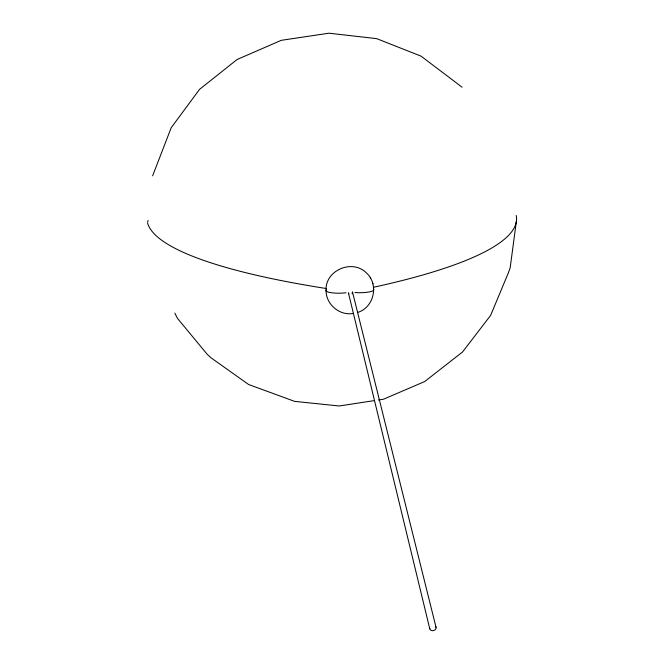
<?xml version="1.0" encoding="UTF-8"?>
<svg xmlns="http://www.w3.org/2000/svg" width="664" height="664" viewBox="0 0 664 664"><rect width="100%" height="100%" fill="white"/><g stroke="black" fill="none" stroke-linecap="round" stroke-linejoin="round"><path stroke-width="1" d="M435.858 626.567C437.534 630.783 430.04 632.609 429.591 628.094M326.032 290.367C325.144 270.198 352.385 258.661 366.462 272.962C379.293 284.441 373.973 307.855 357.365 312.52M516.368 221.361L510.168 267.833L508.334 272.929L490.621 315.4L462.551 351.97L424.686 381.559L383.485 399.222L378.447 399.985M152.629 175.819L171.179 127.778L199.515 89.391L237.073 59.519L281.245 40.33L328.896 33.2L376.646 38.628L421.109 56.174L462.069 87.208M352.136 293.895L352.468 291.861L436.049 627.356M374.421 400.599L339.163 405.978L294.617 401.371L248.626 384.514L211.094 357.863L207.284 354.377L177.388 318.272L174.856 313.093M353.397 313.383C339.918 316.106 326.124 304.585 326.074 290.882M348.816 293.837L348.426 292.841L429.782 628.874M372.736 283.287L372.944 283.785M370.296 277.71L370.495 278.183M354.958 292.517A12.043 2.482 -0.7 0 0 361.075 292.708A13.479 2.772 -0.7 0 0 373.608 289.305M346.06 292.716A12.043 2.482 -0.8 0 1 340.109 293.181A13.487 2.78 -0.8 0 1 326.464 289.844M326.588 288.566A498.946 89.615 0.4 0 1 147.632 223.253M147.657 222.349A191.655 34.868 -0.7 0 1 148.105 220.531M516.21 215.493A505.744 91.424 -1.9 0 1 373.351 287.296"/></g></svg>
